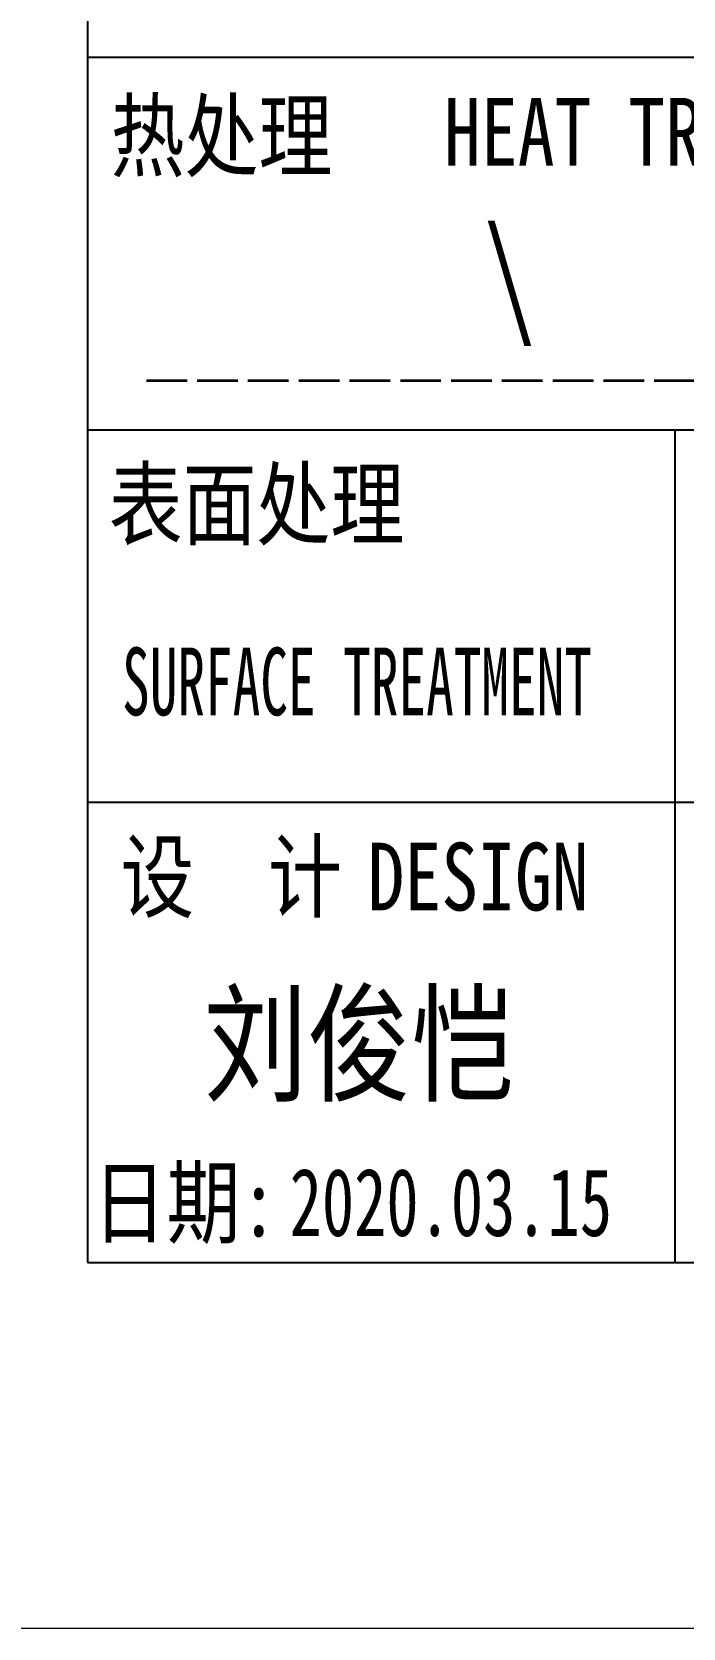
# Model space of a CAD drawing. Header units: millimetres. Extents: x 1333 to 359964, y -52803 to -5704.
# Drawn here: x 163089.3 to 163113.4, y -34570.4 to -34511.5 of the extents above; entities that cross this region are included whole.
import ezdxf
from ezdxf.enums import TextEntityAlignment as Align

# ---------------------------------------------------------------- set-up
doc = ezdxf.new("R2010")
doc.units = ezdxf.units.MM
doc.header["$LTSCALE"] = 0.5
doc.linetypes.add('AM_ISO02W050x2', pattern=[3.75, 3, -0.75])
doc.layers.add('图\\M+19E79\\M+195B6\\M+18E9A', color=7, linetype='Continuous')
for name, color, linetype, lineweight in [('图框', 7, 'Continuous', 18), ('标注线', 3, 'Continuous', 18), ('热处理', 7, 'Continuous', 20), ('粗虚线', 6, 'AM_ISO02W050x2', 35)]:
    doc.layers.add(name, color=color, linetype=linetype, lineweight=lineweight)
doc.layers.add('打印-禁用', color=7, linetype='Continuous', lineweight=15, plot=False)
doc.styles.add('国标', font='simfang.ttf', dxfattribs={"width": 0.8})

# ---------------------------------------------------------------- blocks, each defined once
blk = doc.blocks.new('GZDEH零件A4图框V01版')
at = {"layer": '图\\M+19E79\\M+195B6\\M+18E9A', "linetype": 'Continuous'}
for p, q in [((25, 292), (25, 13.5)), ((25, 13.5), (205, 13.5))]:
    blk.add_line(p, q, dxfattribs=at)
at = {"layer": '图\\M+19E79\\M+195B6\\M+18E9A', "color": 9}
for p, q in [((205, 58), (25, 58)), ((25, 44.25), (205, 44.25)), ((46.68, 44.25), (46.68, 30.5)), ((25, 30.5), (205, 30.5)), ((46.68, 30.5), (46.68, 13.5)), ((46.68, 30.5), (46.68, 13.5))]:
    blk.add_line(p, q, dxfattribs=at)
at = {"layer": '打印-禁用', "linetype": 'Continuous'}
blk.add_line((0, 0), (210, 0), dxfattribs=at)
at = {"layer": '图\\M+19E79\\M+195B6\\M+18E9A', "color": 9, "style": '国标'}
for s, width, p in [('热处理', 0.8, (25.859, 53.855)), ('表面处理', 0.8, (25.784, 40.253)), ('SURFACE TREATMENT', 0.6, (26.278, 33.709)), (' DESIGN', 0.8, (33.978, 26.501))]:
    blk.add_text(s, height=2.5, dxfattribs=dict(at, width=width)).set_placement(p)
at = {"layer": '图\\M+19E79\\M+195B6\\M+18E9A', "color": 9, "style": '国标', "width": 0.8}
for s, p in [('HEAT TREAT', (44.964, 54.005)), ('设  计', (30.303, 26.501)), ('日期:', (28.597, 14.462))]:
    blk.add_text(s, height=2.5, dxfattribs=at).set_placement(p, align=Align.CENTER)
blk = doc.blocks.new('DEH A4')
at = {"layer": '图框'}
blk.add_blockref('GZDEH零件A4图框V01版', (0, 0), dxfattribs=at)

msp = doc.modelspace()

# ---------------------------------------------------------------- linework, layer by layer
at = {"layer": '标注线'}
msp.add_line((160574.502, -34570.402), (179981.94, -34570.402), dxfattribs=at)
at = {"layer": '粗虚线'}
msp.add_line((163093.557, -34524.33), (163121.418, -34524.33), dxfattribs=at)

# ---------------------------------------------------------------- block references
at = {"layer": '图框'}
msp.add_blockref('DEH A4', (163066.382, -34570.402), dxfattribs=at)

# ---------------------------------------------------------------- texts
at = {"layer": '图\\M+19E79\\M+195B6\\M+18E9A', "color": 3, "style": '国标'}
for s, height, width, p in [('刘俊恺', 3.5, 0.8, (163095.68, -34550.585)), ('2020.03.15', 2.5, 0.7, (163098.845, -34555.922))]:
    msp.add_text(s, height=height, dxfattribs=dict(at, width=width)).set_placement(p)
at = {"layer": '热处理', "color": 3, "style": '国标', "width": 0.8}
msp.add_text('\\', height=3.5, dxfattribs=at).set_placement((163106.962, -34522.206), align=Align.CENTER)

doc.saveas('drawing.dxf')
